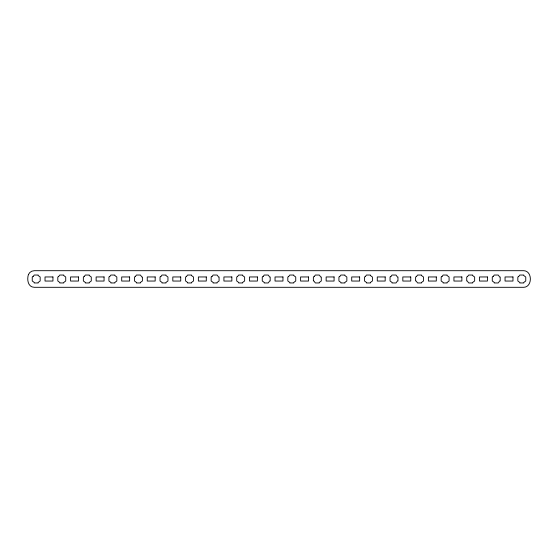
<?xml version="1.0" encoding="UTF-8"?>
<svg xmlns="http://www.w3.org/2000/svg" width="558" height="558" viewBox="0 0 558 558"><rect width="100%" height="100%" fill="white"/><g stroke="black" fill="none" stroke-linecap="round" stroke-linejoin="round"><path stroke-width="0.84" d="M28.402 274.599C26.826 279.467 27.858 287.161 34.289 287.307L523.711 287.307C532.569 287.098 532.569 270.902 523.711 270.693L34.289 270.693L31.806 271.195L29.769 272.562L28.402 274.599M33.062 276.587L32.245 277.019L32.245 280.981L34.226 282.432L34.226 282.962L38.188 282.962L38.188 282.432L40.169 280.981L40.169 277.019L38.188 275.568L38.188 275.038L34.226 275.038L33.062 276.587M58.618 276.587L57.802 277.019L57.802 280.981L59.783 282.432L59.783 282.962L63.745 282.962L63.745 282.432L65.725 280.981L65.725 277.019L63.745 275.568L63.745 275.038L59.783 275.038L58.618 276.587M84.181 276.587L83.358 277.019L83.358 280.981L85.339 282.432L85.339 282.962L89.301 282.962L89.301 282.432L91.282 280.981L91.282 277.019L89.301 275.568L89.301 275.038L85.339 275.038L84.181 276.587M109.738 276.587L108.915 277.019L108.915 280.981L110.896 282.432L110.896 282.962L114.857 282.962L114.857 282.432L116.838 280.981L116.838 277.019L114.857 275.568L114.857 275.038L110.896 275.038L109.738 276.587M135.294 276.587L134.471 277.019L134.471 280.981L136.452 282.432L136.452 282.962L140.414 282.962L140.414 282.432L142.395 280.981L142.395 277.019L141.865 277.019L140.414 275.038L136.452 275.038L135.294 276.587M160.85 276.587L160.034 277.019L160.034 280.981L162.008 282.432L162.008 282.962L165.97 282.962L165.97 282.432L167.951 280.981L167.951 277.019L165.97 275.568L165.97 275.038L162.008 275.038L160.85 276.587M186.407 276.587L185.591 277.019L185.591 280.981L187.572 282.432L187.572 282.962L191.534 282.962L191.534 282.432L193.514 280.981L193.514 277.019L191.534 275.568L191.534 275.038L187.572 275.038L186.407 276.587M211.963 276.587L211.147 277.019L211.147 280.981L213.128 282.432L213.128 282.962L217.09 282.962L217.09 282.432L219.071 280.981L219.071 277.019L218.541 277.019L217.09 275.038L213.128 275.038L211.963 276.587M237.52 276.587L236.704 277.019L236.704 280.981L238.684 282.432L238.684 282.962L242.646 282.962L242.646 282.432L244.627 280.981L244.627 277.019L242.646 275.568L242.646 275.038L238.684 275.038L237.52 276.587M263.076 276.587L262.26 277.019L262.26 280.981L264.241 282.432L264.241 282.962L268.203 282.962L269.654 280.981L270.184 280.981L270.184 277.019L269.654 277.019L268.203 275.038L264.241 275.038L263.076 276.587M288.639 276.587L287.816 277.019L287.816 280.981L289.797 282.432L289.797 282.962L293.759 282.962L293.759 282.432L295.74 280.981L295.74 277.019L293.759 275.568L293.759 275.038L289.797 275.038L288.639 276.587M314.196 276.587L313.373 277.019L313.373 280.981L313.903 280.981L315.354 282.962L319.315 282.962L319.315 282.432L321.296 280.981L321.296 277.019L320.766 277.019L319.315 275.038L315.354 275.038L314.196 276.587M339.752 276.587L338.929 277.019L338.929 280.981L340.91 282.432L340.91 282.962L344.872 282.962L344.872 282.432L346.853 280.981L346.853 277.019L344.872 275.568L344.872 275.038L340.91 275.038L339.752 276.587M365.309 276.587L364.486 277.019L364.486 280.981L366.466 282.432L366.466 282.962L370.428 282.962L370.428 282.432L372.409 280.981L372.409 277.019L370.428 275.568L370.428 275.038L366.466 275.038L365.309 276.587M390.865 276.587L390.049 277.019L390.049 280.981L392.03 282.432L392.03 282.962L395.992 282.962L397.435 280.981L397.966 280.981L397.966 277.019L397.435 277.019L395.992 275.038L392.03 275.038L390.865 276.587M416.421 276.587L415.605 277.019L415.605 280.981L416.135 280.981L417.586 282.962L421.548 282.962L421.548 282.432L423.529 280.981L423.529 277.019L421.548 275.568L421.548 275.038L417.586 275.038L416.421 276.587M441.978 276.587L441.162 277.019L441.162 280.981L443.143 282.432L443.143 282.962L447.104 282.962L447.104 282.432L449.085 280.981L449.085 277.019L447.104 275.568L447.104 275.038L443.143 275.038L441.978 276.587M467.534 276.587L466.718 277.019L466.718 280.981L467.248 280.981L468.699 282.962L472.661 282.962L472.661 282.432L474.642 280.981L474.642 277.019L472.661 275.568L472.661 275.038L468.699 275.038L467.534 276.587M493.098 276.587L492.275 277.019L492.275 280.981L494.255 282.432L494.255 282.962L498.217 282.962L499.668 280.981L500.198 280.981L500.198 277.019L499.668 277.019L498.217 275.038L494.255 275.038L493.098 276.587M518.654 276.587L517.831 277.019L517.831 280.981L519.812 282.432L519.812 282.962L523.774 282.962L523.774 282.432L525.755 280.981L525.755 277.019L523.774 275.568L523.774 275.038L519.812 275.038L518.654 276.587M52.947 276.956L45.024 276.956L45.024 281.044L52.947 281.044L52.947 276.956M78.504 276.956L70.58 276.956L70.58 281.044L78.504 281.044L78.504 276.956M104.06 276.956L96.136 276.956L96.136 281.044L104.06 281.044L104.06 276.956M129.616 276.956L121.693 276.956L121.693 281.044L129.616 281.044L129.616 276.956M155.173 276.956L147.249 276.956L147.249 281.044L155.173 281.044L155.173 276.956M180.729 276.956L172.813 276.956L172.813 281.044L180.729 281.044L180.729 276.956M206.293 276.956L198.369 276.956L198.369 281.044L206.293 281.044L206.293 276.956M231.849 276.956L223.925 276.956L223.925 281.044L231.849 281.044L231.849 276.956M257.405 276.956L249.482 276.956L249.482 281.044L257.405 281.044L257.405 276.956M282.962 276.956L275.038 276.956L275.038 281.044L282.962 281.044L282.962 276.956M308.518 276.956L300.595 276.956L300.595 281.044L308.518 281.044L308.518 276.956M334.075 276.956L326.151 276.956L326.151 281.044L334.075 281.044L334.075 276.956M359.631 276.956L351.707 276.956L351.707 281.044L359.631 281.044L359.631 276.956M385.187 276.956L377.271 276.956L377.271 281.044L385.187 281.044L385.187 276.956M410.751 276.956L402.827 276.956L402.827 281.044L410.751 281.044L410.751 276.956M436.307 276.956L428.384 276.956L428.384 281.044L436.307 281.044L436.307 276.956M461.864 276.956L453.94 276.956L453.94 281.044L461.864 281.044L461.864 276.956M487.42 276.956L479.496 276.956L479.496 281.044L487.42 281.044L487.42 276.956M512.976 276.956L505.053 276.956L505.053 281.044L512.976 281.044L512.976 276.956"/></g></svg>
